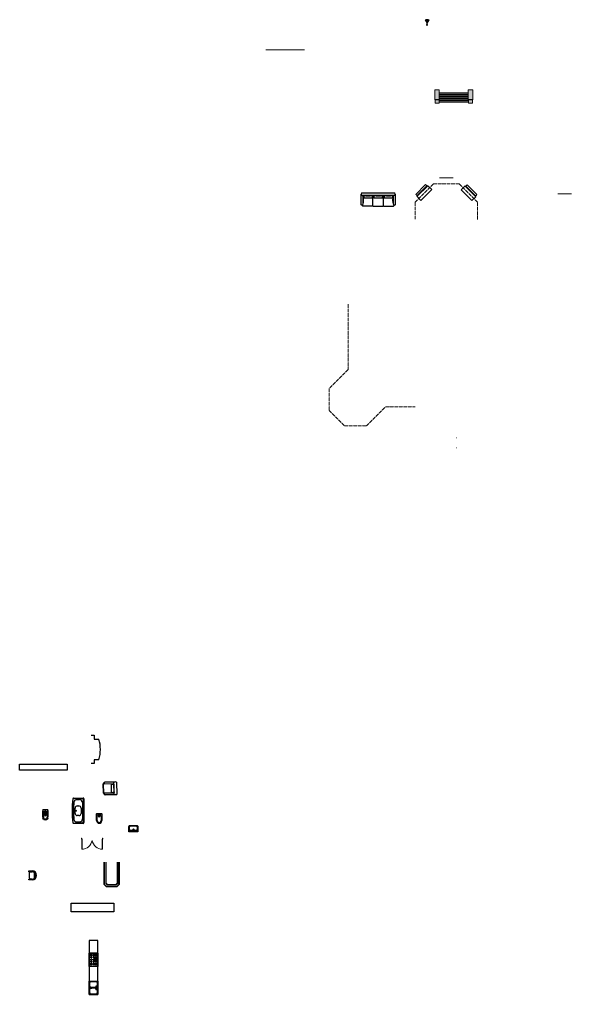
# Model space of a CAD drawing. Header units: centimetres. Extents: x -11062 to 12236, y -3130 to 12397.
# Drawn here: x 3717 to 7427, y -3023 to 3533 of the extents above; entities that cross this region are included whole.
import ezdxf

# ---------------------------------------------------------------- set-up
doc = ezdxf.new("R2010")
doc.units = ezdxf.units.CM
doc.linetypes.add('ACAD_ISO02W100', pattern=[15, 12, -3])
doc.linetypes.add('ACAD_ISO04W100', pattern=[30, 24, -3, 0, -3])
for name, color, linetype in [('fasada kuce', 25, 'Continuous'), ('namjestaj', 31, 'Continuous'), ('pomocne', 2, 'ACAD_ISO04W100'), ('prozori', 140, 'Continuous'), ('sanitarije', 7, 'Continuous'), ('visinske kote', 161, 'Continuous'), ('vrata', 130, 'Continuous'), ('zidovi', 11, 'Continuous')]:
    doc.layers.add(name, color=color, linetype=linetype)

# ---------------------------------------------------------------- blocks, each defined once
blk = doc.blocks.new('*U4')
at = {"layer": 'prozori', "lineweight": 5}
for p, q in [((0, 0), (-117, 0)), ((-111, 60), (-6, 60)), ((-111, 46), (-111, 42)), ((-10, 46), (-107, 46)), ((-10, 44), (-107, 44)), ((-10, 42), (-107, 42)), ((-6, 46), (-6, 42))]:
    blk.add_line(p, q, dxfattribs=at)
for points in [[(-107, 46), (-115, 46), (-115, 42), (-107, 42)], [(-10, 46), (-2, 46), (-2, 42), (-10, 42)]]:
    blk.add_lwpolyline(points, close=True, dxfattribs=at)
at = {"layer": 'zidovi', "lineweight": 5}
for p, q in [((-115, 42), (-117, 42)), ((-117, 42), (-117, 0)), ((-2, 42), (0, 42)), ((0, 42), (0, 0))]:
    blk.add_line(p, q, dxfattribs=at)
for points in [[(-111, 60), (-111, 50), (-111, 46)], [(-6, 60), (-6, 50), (-6, 46)]]:
    blk.add_lwpolyline(points, dxfattribs=at)
blk = doc.blocks.new('manji prozori')
at = {"layer": 'zidovi', "color": 0, "lineweight": 5, "xscale": 0.8789620268294557, "yscale": 0.8789620268294557, "zscale": 0.8789620268294557}
blk.add_blockref('*U4', (0, 0), dxfattribs=at)
blk = doc.blocks.new('kuhinjski stolac')
at = {"layer": 'namjestaj', "lineweight": 5}
for p, q in [((0.5, 21.4), (0.5, 25)), ((32.4, 19.7), (29.6, 16.8)), ((29.6, -16.8), (29.6, 16.8)), ((6, -25), (-4.5, -25)), ((0.5, -25), (0.5, -21.4)), ((32.4, -19.7), (29.6, -16.8))]:
    blk.add_line(p, q, dxfattribs=at)
at = {"layer": 'namjestaj', "ltscale": 200}
for points in [[(6, 25), (-4.5, 25, -0.414214), (-5, 25.5), (-5, 29.5, -0.414214), (-4.5, 30), (17, 30)], [(17, -25), (6, -25, -0.414214), (0, -19), (0, 19, -0.414214), (6, 25), (17, 25)], [(17, -30), (-4.5, -30, -0.414214), (-5, -29.5), (-5, -25.5)]]:
    blk.add_lwpolyline(points, format="xyb", dxfattribs=at)
for centre, radius, start, end in [((17, 0), 30, 270, 90), ((17, 0), 25, 270, 90), ((-4.5, -25.5), 0.5, 90, 180)]:
    blk.add_arc(centre, radius, start, end, dxfattribs=at)
at = {"layer": 'namjestaj', "lineweight": 5}
blk.add_arc((-5.7, 0), 42.9, 332.7354, 27.2646, dxfattribs=at)
blk = doc.blocks.new('kuhinjski stol')
at = {"layer": 'namjestaj', "ltscale": 200}
for p, q in [((-100.1, -150.8), (-100.1, 0)), ((-98.1, -150), (-98.1, 0)), ((-88.1, -145.8), (-88.1, 0)), ((-86.1, -145), (-86.1, 0)), ((-14, 0), (-14, -145)), ((-12, 0), (-12, -145.8)), ((-2, 0), (-2, -150)), ((0, 0), (0, -150.8)), ((-84.9, -166.1), (-100.1, -150.8)), ((-84, -164.1), (-98.1, -150)), ((-79.9, -154.1), (-88.1, -145.8)), ((-76.2, -152.1), (-86.1, -142.2)), ((-79.1, -152.1), (-86.1, -145)), ((-15.3, -166.1), (-84.9, -166.1)), ((-77.7, -150.7), (-84.7, -143.6)), ((-16.1, -164.1), (-84, -164.1)), ((-20.2, -154.1), (-79.9, -154.1)), ((-21.1, -152.1), (-79.1, -152.1)), ((-14, -142.2), (-23.9, -152.1)), ((-14, -145), (-21.1, -152.1)), ((-12, -145.8), (-20.2, -154.1)), ((-2, -150), (-16.1, -164.1)), ((0, -150.8), (-15.3, -166.1))]:
    blk.add_line(p, q, dxfattribs=at)
blk = doc.blocks.new('fotelja')
at = {"layer": 'namjestaj', "lineweight": 5}
for p, q in [((9.6, 42.9), (9.6, 41.9)), ((79.9, 45.6), (10.6, 43.9)), ((81, 43.6), (81, 44.6)), ((11.7, -43.9), (11.6, -42.9)), ((82.1, -43.2), (12.7, -44.9)), ((83, -41.2), (83, -42.2))]:
    blk.add_line(p, q, dxfattribs=at)
at = {"layer": 'namjestaj', "ltscale": 200}
for points in [[(8.9, -36.5), (7.9, -36.5, -0.414214), (0.7, -29.6), (-0.7, 29.6, -0.414214), (6.1, 36.8), (7.1, 36.8), (7, 40.8, -0.414214), (8, 41.9), (81, 43.6)], [(7, 41.8), (7.1, 36.8), (6.1, 36.8, 0.414214), (-0.7, 29.6), (0.7, -29.6, 0.414214), (7.9, -36.5), (8.9, -36.5)], [(72.3, 30.4), (8.3, 28.9, -0.414214), (7.3, 29.8), (7, 41.8), (81, 43.6)], [(83, -41.2), (9, -43), (8.7, -31, -0.414214), (9.7, -29.9), (73.7, -28.4)], [(83, -41.2), (10, -42.9, -0.414214), (9, -42), (8.9, -37)]]:
    blk.add_lwpolyline(points, format="xyb", dxfattribs=at)
for points in [[(74, -40), (74, -40), (72, 42)], [(74, -40), (74, -40), (72, 42)], [(90, 42.4), (92, -39.6)], [(90, 42.4), (92, -39.6)], [(9, -43), (8.9, -37)]]:
    blk.add_lwpolyline(points, dxfattribs=at)
at = {"layer": 'namjestaj', "lineweight": 5}
for centre, start, end in [((10.6, 42.9), 91.3694, 181.3694), ((80, 44.6), 1.3694, 91.3694), ((12.7, -43.9), 181.3694, 271.3694), ((82, -42.2), 271.3694, 1.3694)]:
    blk.add_arc(centre, 1, start, end, dxfattribs=at)
at = {"layer": 'namjestaj', "ltscale": 200}
for centre, radius, start, end in [((62.4, 56.2), 27.9, 253.62939, 289.1094), ((62.4, 56.2), 27.9, 253.62939, 289.1094), ((-549.5, -13.9), 605.6, 358.64052, 4.09827), ((-549.5, -13.9), 605.6, 358.64052, 4.09827), ((677, 15.5), 605.6, 178.64052, 184.09827), ((677, 15.5), 605.6, 178.64052, 184.09827), ((81.7, 14.1), 29.5, 73.60291, 109.13588), ((81.7, 14.1), 29.5, 73.60291, 109.13588), ((65.1, -54.6), 27.9, 73.62939, 109.1094), ((65.1, -54.6), 27.9, 73.62939, 109.1094), ((82.3, -11.7), 29.5, 253.60291, 289.13588), ((82.3, -11.7), 29.5, 253.60291, 289.13588)]:
    blk.add_arc(centre, radius, start, end, dxfattribs=at)
blk = doc.blocks.new('kamin')
at = {"layer": 'namjestaj', "ltscale": 200}
for p, q in [((0, 0), (20, 0)), ((20, 0), (20, -25.4)), ((20, -25.4), (52.9, -25.4)), ((52.9, -25.4), (52.9, -25.8)), ((20, -189.9), (0, -189.9)), ((52.9, -164.5), (20, -164.5)), ((20, -164.5), (20, -189.9))]:
    blk.add_line(p, q, dxfattribs=at)
blk.add_arc((-181.4, -95.2), 244.3, 343.51411, 16.48589, dxfattribs=at)
blk = doc.blocks.new('kauc')
at = {"layer": 'namjestaj', "lineweight": 5}
for p, q in [((-103.7, -83), (-104, -18)), ((-103.7, -81), (-103.7, -18)), ((102.2, -83), (102.5, -18)), ((102.2, -81), (102.2, -18)), ((-108.7, -83), (-105.7, -83)), ((107.2, -83), (104.2, -83)), ((107.7, -83), (106.9, -83))]:
    blk.add_line(p, q, dxfattribs=at)
at = {"layer": 'namjestaj', "ltscale": 200}
for p, q in [((-36.4, -87.6), (-36.4, -18)), ((34.9, -87.6), (34.9, -18))]:
    blk.add_line(p, q, dxfattribs=at)
for points in [[(-112.3, 0), (112.3, 0)], [(-30.3, -18), (-30.3, -18), (-112.3, -18)], [(41, -18), (41, -18), (-41, -18)], [(112.3, -18), (112.3, -18), (30.3, -18)]]:
    blk.add_lwpolyline(points, dxfattribs=at)
for points in [[(-36.4, -87.6, -0.263265), (-42.4, -91), (-101.7, -91, -0.414214), (-108.7, -84), (-108.7, -83), (-111.7, -83, -0.414214), (-113.7, -81), (-113.7, -9)], [(113.7, -9), (113.7, -81, -0.414214), (111.7, -83), (107.7, -83)], [(-36.4, -87.6, 0.263265), (-30.4, -91), (28.9, -91, 0.263265), (34.9, -87.6)], [(34.9, -87.6, 0.263265), (40.9, -91), (100.2, -91, 0.414214), (107.2, -84), (107.2, -83)]]:
    blk.add_lwpolyline(points, format="xyb", dxfattribs=at)
for centre, radius, start, end in [((-84.2, -9), 29.5, 162.23352, 197.76648), ((84.2, -9), 29.5, 342.23352, 17.76648), ((-68.5, 586.3), 605.6, 266.18884, 273.03358), ((-123.4, -28.5), 27.9, 342.26, 20.60362), ((-68, 585), 605.6, 267.27112, 272.72888), ((-68, -641.9), 605.6, 87.27112, 92.72888), ((-12.6, -28.5), 27.9, 159.29765, 197.74), ((-55.6, -28.3), 27.9, 342.26, 21.68159), ((-0.4, 586.5), 605.6, 267.24712, 272.79537), ((-0.2, 585.1), 605.6, 267.27112, 272.72888), ((-0.2, -641.8), 605.6, 87.27112, 92.72888), ((55.2, -28.3), 27.9, 158.31841, 197.74), ((13.5, -28.1), 27.9, 342.26, 21.20325), ((68.9, 586.1), 605.6, 267.24901, 272.75099), ((68.9, 585.4), 605.6, 267.27112, 272.72888), ((68.9, -641.5), 605.6, 87.27112, 92.72888), ((124.3, -28.1), 27.9, 158.79675, 197.74)]:
    blk.add_arc(centre, radius, start, end, dxfattribs=at)
at = {"layer": 'namjestaj', "lineweight": 5}
for centre, radius, start, end in [((-196.1, -50.9), 97.8, 340.7972, 19.67342), ((194.6, -50.9), 97.8, 160.32658, 199.2028), ((-105.7, -81), 2, 270, 0), ((104.2, -81), 2, 180, 270)]:
    blk.add_arc(centre, radius, start, end, dxfattribs=at)
blk = doc.blocks.new('kuhinja')
at = {"layer": 'namjestaj', "ltscale": 200}
for p, q in [((-60, 363), (-60, 0)), ((0, 363), (-60, 363)), ((0, 0), (0, 363)), ((-60, 189), (-60, 279)), ((-60, 279), (0, 279)), ((0, 279), (-60, 279)), ((0, 279), (0, 189)), ((0, 189), (-60, 189)), ((-60, 0), (-60, 90)), ((-60, 90), (0, 90)), ((-58.5, 3.5), (-58.5, 86.5)), ((-56.5, 88.5), (-3.5, 88.5)), ((-7.7, 85), (-7.7, 85)), ((-1.5, 86.5), (-1.5, 3.5)), ((0, 90), (0, 0)), ((-60, 0), (0, 0)), ((0, 0), (-60, 0)), ((-3.5, 1.5), (-56.5, 1.5)), ((-51.7, 50), (-51.7, 50)), ((-51.7, 5.2), (-51.7, 5.2))]:
    blk.add_line(p, q, dxfattribs=at)
at = {"layer": 'namjestaj', "linetype": 'ACAD_ISO02W100', "ltscale": 3}
for p, q in [((0, 264), (-60, 264)), ((-45, 279), (-45, 189)), ((-30, 279), (-30, 189)), ((-15, 279), (-15, 189)), ((0, 249), (-60, 249)), ((0, 234), (-60, 234)), ((0, 219), (-60, 219)), ((0, 204), (-60, 204))]:
    blk.add_line(p, q, dxfattribs=at)
at = {"layer": 'namjestaj', "ltscale": 200}
for centre, radius in [((-45, 264), 7), ((-15, 264), 7), ((-45, 204), 7), ((-45, 234), 4), ((-15, 234), 10), ((-15, 204), 7)]:
    blk.add_circle(centre, radius, dxfattribs=at)
at = {"layer": 'namjestaj', "lineweight": 30, "ltscale": 200}
for centre, radius in [((-10.4, 34), 3), ((-9.8, 55.9), 3), ((-10.4, 34), 2), ((-9.8, 55.9), 2)]:
    blk.add_circle(centre, radius, dxfattribs=at)
at = {"layer": 'namjestaj', "ltscale": 200}
for centre, radius, start, end in [((-56.5, 86.5), 2, 90, 180), ((10.7, 67.5), 67, 167.5, 192.5), ((-51.7, 82), 3, 90, 180), ((-29.7, -82.1), 168.5, 82.5, 97.5), ((-7.7, 82), 3, 0, 90), ((-70.1, 67.5), 67, 347.5, 12.5), ((-3.5, 86.5), 2, 0, 90), ((-56.5, 3.5), 2, 180, 270), ((10.7, 22.7), 67, 167.5, 192.5), ((-51.7, 53), 3, 180, 270), ((-51.7, 37.2), 3, 90, 180), ((-51.7, 8.2), 3, 180, 270), ((-29.7, 217.1), 168.5, 262.5, 277.5), ((-29.7, -126.9), 168.5, 82.5, 97.5), ((-29.7, 172.3), 168.5, 262.5, 277.5), ((-7.7, 53), 3, 270, 0), ((-7.7, 37.2), 3, 0, 90), ((-7.7, 8.2), 3, 270, 0), ((-70.1, 22.7), 67, 347.5, 12.5), ((-3.5, 3.5), 2, 270, 0)]:
    blk.add_arc(centre, radius, start, end, dxfattribs=at)
blk = doc.blocks.new('kada')
at = {"layer": 'sanitarije', "ltscale": 200}
for p, q in [((-75, 80), (-75, 80)), ((-70, 85), (-5, 85)), ((-49.7, 75), (-30, 75)), ((0, 80), (0, -80)), ((-60.1, -17.5), (-60.1, 17.5)), ((-45.1, 32.5), (-35.1, 32.5)), ((-20.1, 17.5), (-20.1, -17.5)), ((-10, 55), (-10, -55)), ((-35.1, -32.5), (-45.1, -32.5)), ((-5, -85), (-70, -85)), ((-47.9, -74.9), (-28.2, -74.9))]:
    blk.add_line(p, q, dxfattribs=at)
at = {"layer": 'sanitarije', "lineweight": 5}
for p, q in [((-33.4, 80.3), (-9.1, 80.3)), ((-6.1, 77.3), (-6.1, -77)), ((-9, -80), (-32.2, -80.3))]:
    blk.add_line(p, q, dxfattribs=at)
at = {"layer": 'sanitarije', "ltscale": 200}
for radius in [3, 2]:
    blk.add_circle((-53.8, 0), radius, dxfattribs=at)
for centre, radius, start, end in [((499.4, 0), 580, 172.07151, 188.06593), ((-70, 80), 5, 90, 180), ((-47.9, 55.1), 20, 95.20175, 168.50591), ((-30, 55), 20, 0, 90), ((-5, 80), 5, 0, 90), ((499.4, 0), 570, 174.05164, 185.91345), ((-45.1, 17.5), 15, 90, 180), ((-35.1, 17.5), 15, 0, 90), ((-47.9, -54.9), 20, 180, 180.49385), ((-47.9, -54.9), 20, 190.96608, 270), ((-45.1, -17.5), 15, 180, 270), ((-35.1, -17.5), 15, 270, 0), ((-30, -55), 20, 275.20175, 0), ((-70, -80), 5, 195.99442, 270), ((-5, -80), 5, 270, 0)]:
    blk.add_arc(centre, radius, start, end, dxfattribs=at)
at = {"layer": 'sanitarije', "lineweight": 5}
for centre, radius, start, end in [((26.2, 0.4), 99.6, 121.91472, 131.54188), ((-9.1, 77.3), 3, 0, 90), ((61.5, 1), 140.8, 156.56855, 203.18267), ((26.2, 0.4), 99.6, 164.81436, 195.08275), ((26.2, 0.4), 99.6, 229.12797, 239.02194), ((26.2, 0.4), 99.6, 229.12797, 229.53788), ((-9.1, -77), 3, 270.6306, 0)]:
    blk.add_arc(centre, radius, start, end, dxfattribs=at)
blk = doc.blocks.new('ulaz u kucu')
at = {"lineweight": 5}
h = blk.add_hatch(color=256, dxfattribs=at)
h.set_gradient(color1=(128, 128, 128), tint=1, name='CYLINDER')
h.paths.add_polyline_path([(97.5, -3), (-97.5, -3), (-97.5, -12), (97.5, -12)])
h.paths.add_polyline_path([(97.5, -15), (-97.5, -15), (-97.5, -24), (97.5, -24)])
h.paths.add_polyline_path([(97.5, -27), (-97.5, -27), (-97.5, -36), (97.5, -36)])
h.paths.add_polyline_path([(97.5, -39), (-97.5, -39), (-97.5, -45), (-97.5, -45.5, -0.414214), (-99, -47), (-99, -48), (99, -48), (99, -47, -0.414214), (97.5, -45.5), (97.5, -45)])
h.paths.add_polyline_path([(99, -51), (-99, -51), (-99, -60), (99, -60)])
h.paths.add_polyline_path([(-97.5, 20), (-127.5, 20), (-127.5, -45), (-97.5, -45)])
h.paths.add_polyline_path([(127.5, 20), (97.5, 20), (97.5, 0), (97.5, -45), (127.5, -45)])
h.paths.add_polyline_path([(127.5, -45), (97.5, -45), (97.5, -45.5, 0.414214), (99, -47), (126, -47, 0.414214), (127.5, -45.5)])
h.paths.add_polyline_path([(-97.5, -45.5), (-97.5, -45), (-127.5, -45), (-127.5, -45.5, 0.414214), (-126, -47), (-99, -47, 0.414214)])
h = blk.add_hatch(color=256, dxfattribs=at)
h.set_gradient(color1=(255, 255, 255), tint=1, name='CYLINDER')
h.paths.add_polyline_path([(97.5, 0), (-97.5, 0), (-97.5, -3), (97.5, -3)])
h.paths.add_polyline_path([(97.5, -12), (-97.5, -12), (-97.5, -15), (97.5, -15)])
h.paths.add_polyline_path([(97.5, -24), (-97.5, -24), (-97.5, -27), (97.5, -27)])
h.paths.add_polyline_path([(97.5, -36), (-97.5, -36), (-97.5, -39), (97.5, -39)])
h.paths.add_polyline_path([(99, -48), (-99, -48), (-99, -51), (99, -51)])
h.paths.add_polyline_path([(99, -60), (-99, -60), (-99, -63), (99, -63)])
h.paths.add_polyline_path([(-99, -47), (-126, -47), (-126, -70), (-99, -70)])
h.paths.add_polyline_path([(126, -47), (99, -47), (99, -70), (126, -70)])
h.paths.add_polyline_path([(127.5, -45.5), (127.5, -45), (97.5, -45), (97.5, -45.5, 0.414214), (99, -47), (126, -47, 0.414214)])
h.paths.add_polyline_path([(-97.5, -45.5), (-97.5, -45), (-127.5, -45), (-127.5, -45.5, 0.414214), (-126, -47), (-99, -47, 0.414214)])
at = {"layer": 'vrata', "lineweight": 5}
for p, q in [((-127.5, 20), (-127.5, -45)), ((-127.5, 20), (-97.5, 20)), ((-97.5, 20), (-97.5, -45)), ((-97.5, 20), (-97.5, 0)), ((-97.5, 0), (97.5, 0)), ((-97.5, 0), (-97.5, -3)), ((97.5, 0), (97.5, 20)), ((97.5, 20), (127.5, 20)), ((97.5, -45), (97.5, 0)), ((127.5, 20), (127.5, -45)), ((-97.5, -45), (-127.5, -45)), ((-127.5, -45.5), (-127.5, -45)), ((-99, -47), (-126, -47)), ((-126, -47), (-126, -70)), ((-99, -47), (-99, -70)), ((-99, -48), (99, -48)), ((-99, -51), (99, -51)), ((-99, -60), (99, -60)), ((-99, -63), (99, -63)), ((-97.5, -3), (97.5, -3)), ((-97.5, -3), (-97.5, -15)), ((-97.5, -12), (97.5, -12)), ((-97.5, -15), (97.5, -15)), ((-97.5, -24), (97.5, -24)), ((-97.5, -27), (97.5, -27)), ((-97.5, -36), (97.5, -36)), ((-97.5, -39), (97.5, -39)), ((-97.5, -45), (-97.5, -45.5)), ((127.5, -45), (97.5, -45)), ((97.5, -45), (97.5, -45.5)), ((99, -47), (126, -47)), ((99, -47), (99, -70)), ((126, -47), (126, -70)), ((127.5, -45.5), (127.5, -45)), ((-99, -70), (-126, -70)), ((126, -70), (99, -70))]:
    blk.add_line(p, q, dxfattribs=at)
for centre, start, end in [((-126, -45.5), 180, 270), ((-99, -45.5), 270, 0), ((99, -45.5), 180, 270), ((126, -45.5), 270, 0)]:
    blk.add_arc(centre, 1.5, start, end, dxfattribs=at)

msp = doc.modelspace()

# ---------------------------------------------------------------- linework, layer by layer
at = {"layer": 'fasada kuce', "lineweight": 5}
for p, q in [((6469.94, 3530.33), (6442.77, 3530.33)), ((6442.77, 3530.33), (6456.11, 3508.6)), ((6442.77, 3530.33), (6447.96, 3524.9)), ((6447.96, 3524.9), (6464.75, 3524.9)), ((6454.63, 3508.6), (6458.09, 3508.6)), ((6454.63, 3508.6), (6454.63, 3492.55)), ((6454.63, 3497.44), (6458.09, 3497.44)), ((6454.63, 3492.55), (6458.09, 3492.55)), ((6456.11, 3508.6), (6469.94, 3530.33)), ((6456.11, 3530.33), (6456.11, 3510.16)), ((6456.11, 3530.33), (6456.11, 3508.6)), ((6458.09, 3492.55), (6458.09, 3508.6)), ((6464.75, 3524.9), (6467.57, 3530.33))]:
    msp.add_line(p, q, dxfattribs=at)
msp.add_circle((6456.6, 3524.9), 4.52, dxfattribs=at)
for centre, radius, start, end in [((6456.53, 3503.17), 30.29, 63.726722, 116.865584), ((6454.63, 3497.44), 2.14, 90, 270), ((6458.09, 3497.44), 2.14, 270, 90)]:
    msp.add_arc(centre, radius, start, end, dxfattribs=at)
at = {"layer": 'namjestaj', "ltscale": 200}
for points in [[(3716.72, -1475.18), (4036.72, -1475.18), (4036.72, -1515.18), (3716.72, -1515.18)], [(4064.4, -2408.3), (4350.4, -2408.3), (4350.4, -2468.3), (4064.4, -2468.3)]]:
    msp.add_lwpolyline(points, close=True, dxfattribs=at)
at = {"layer": 'pomocne', "lineweight": 5}
for points in [[(6796.07, 2188.31), (6795.95, 2304.38), (6672.95, 2427.37), (6498.84, 2427.37), (6375.84, 2304.38), (6375.84, 2188.31)], [(5925.86, 1618.31), (5925.86, 1179.2), (5797.92, 1051.27), (5797.92, 904.32), (5901.9, 800.35), (6048.85, 800.35), (6176.78, 928.28), (6375.84, 928.28)]]:
    msp.add_lwpolyline(points, dxfattribs=at)
at = {"layer": 'sanitarije', "lineweight": 5}
msp.add_line((3908.15, -1779.93), (3873.15, -1779.93), dxfattribs=at)
at = {"layer": 'sanitarije', "ltscale": 200}
for p, q in [((3875.97, -1799.44), (3905.11, -1799.44)), ((4460.3, -1917.16), (4503.8, -1917.16))]:
    msp.add_line(p, q, dxfattribs=at)
for points in [[(3905.65, -1779.93), (3905.65, -1790.93, -0.4142136), (3901.65, -1794.93), (3879.65, -1794.93, -0.4142136), (3875.65, -1790.93), (3875.65, -1779.93)], [(4460.15, -1886.16), (4504.15, -1886.16, -0.4142136), (4512.15, -1894.16), (4512.15, -1929.16), (4452.15, -1929.16), (4452.15, -1894.16, -0.4142136)], [(4464.15, -1890.16), (4500.15, -1890.16, -0.4142136), (4508.15, -1898.16), (4508.15, -1917.16, -0.4142136), (4500.15, -1925.16), (4464.15, -1925.16, -0.4142136), (4456.15, -1917.16), (4456.15, -1898.16, -0.4142136)]]:
    msp.add_lwpolyline(points, format="xyb", close=True, dxfattribs=at)
for points in [[(3886.4, -1820.36, -0.2741181), (3884.71, -1818.71, -0.2741181)], [(3896.22, -1818.44, -0.3314131), (3894.22, -1820.41)], [(4234.78, -1854.1), (4234.78, -1810.1, -0.4142136), (4239.78, -1805.1), (4264.78, -1805.1, -0.4142136), (4269.78, -1810.1), (4269.78, -1854.1)], [(4239.78, -1854.1), (4239.78, -1824.1, -0.4142136), (4244.78, -1819.1), (4259.78, -1819.1, -0.4142136), (4264.78, -1824.1), (4264.78, -1854.1)], [(3881.78, -1846.83, -0.3137211), (3873.38, -1839.08, -0.3137211)], [(3881.91, -1842.09, -0.2741181), (3878.26, -1838.53, -0.2741181)], [(3903.07, -1837.95, -0.3314131), (3898.76, -1842.19)], [(3908.15, -1836.93, -0.3756629), (3899.48, -1846.84)]]:
    msp.add_lwpolyline(points, format="xyb", dxfattribs=at)
for centre, radius in [((3882.45, -1803.11), 1), ((3890, -1787.07), 2), ((3898.5, -1803.11), 1), ((4243.82, -1812.77), 2), ((4260.86, -1812.77), 2), ((4482.15, -1912.57), 3), ((4482.15, -1912.57), 2), ((4482.15, -1921.33), 1.5)]:
    msp.add_circle(centre, radius, dxfattribs=at)
for centre, radius, start, end in [((4144.22, -1808.43), 272.56, 173.998032, 186.458216), ((4144.22, -1808.43), 272.56, 173.998032, 177.22877), ((3875.97, -1795.44), 4, 177.22877, 270), ((3890.36, -1822.18), 16.86, 34.210381, 144.535757), ((4144.16, -1808.74), 267.56, 180.784793, 186.392668), ((4008.06, -1804.89), 124.12, 180.784793, 186.392668), ((3890.44, -1799.04), 21.7, 259.291322, 280.040647), ((3890, -1787.07), 3, 0, 180), ((3703.92, -1802.49), 192.96, 355.258258, 358.773015), ((3569.51, -1809.04), 334.81, 355.047261, 359.373069), ((3905.11, -1795.44), 4, 270, 2.263825), ((3576.65, -1808.43), 332.72, 355.086103, 4.913897), ((3576.65, -1808.43), 332.72, 2.263825, 4.913897), ((3890.64, -1795.93), 51.66, 259.155095, 279.845419), ((3890.6, -1796.12), 46.79, 259.291322, 280.040647), ((4252.28, -1854.1), 17.5, 180, 0), ((4252.28, -1854.1), 12.5, 180, 0), ((4461.16, -1912.14), 5.09, 189.781371, 260.218629), ((4503.31, -1911.76), 5.42, 275.179519, 333.032738)]:
    msp.add_arc(centre, radius, start, end, dxfattribs=at)
msp.add_ellipse((4252.1, -1820.72), major_axis=(0, -10.39), ratio=0.3000373, dxfattribs=at)
at = {"layer": 'visinske kote', "lineweight": 5}
msp.add_line((5632.95, 3329.3), (5373.55, 3329.3), dxfattribs=at)
at = {"layer": 'vrata', "lineweight": 5}
for p, q in [((6539.83, 2468.37), (6631.83, 2468.37)), ((4134.93, -1979.07), (4136.93, -1979.07)), ((4136.95, -2046.04), (4136.95, -1979.07))]:
    msp.add_line(p, q, dxfattribs=at)
for points in [[(4132.95, -1971.07), (4134.95, -1971.07), (4134.95, -1979.07), (4132.95, -1979.07)], [(4276.94, -1971.07), (4274.94, -1971.07), (4274.94, -1979.07), (4276.94, -1979.07)]]:
    msp.add_lwpolyline(points, close=True, dxfattribs=at)
for points in [[(4134.95, -1979.07), (4134.95, -2044.07), (4134.95, -2046.07)], [(4274.94, -2046.07), (4274.94, -2044.07), (4274.94, -1979.07), (4272.94, -1979.07)], [(4272.94, -2046.07), (4272.94, -2044.07), (4272.94, -1979.07)]]:
    msp.add_lwpolyline(points, dxfattribs=at)
for centre, start, end in [((4134.98, -1975.02), 269.980479, 349.990234), ((4274.91, -1975.02), 190.009766, 270.019521)]:
    msp.add_arc(centre, 71.05, start, end, dxfattribs=at)
at = {"layer": 'zidovi', "color": 0, "lineweight": 5}
for p, q in [((7335.27, 2361.09), (7427.27, 2361.09)), ((6653.89, 719.25), (6653.91, 719.25)), ((6655.91, 719.25), (6653.91, 719.25)), ((6653.89, 652.25), (6655.89, 652.25))]:
    msp.add_line(p, q, dxfattribs=at)

# ---------------------------------------------------------------- block references
at = {"layer": 'namjestaj', "lineweight": 5}
for name, p in [('kauc', (6128.22, 2368.69)), ('kamin', (4197.75, -1280.13)), ('fotelja', (4279.65, -1637.86)), ('kuhinjski stol', (4386.32, -2132.82)), ('kuhinjski stolac', (3784.96, -2222.66)), ('kuhinja', (4243.92, -3023.32))]:
    msp.add_blockref(name, p, dxfattribs=at)
at = {"layer": 'sanitarije', "lineweight": 5}
msp.add_blockref('kada', (4150.2, -1787.55), dxfattribs=at)
at = {"layer": 'vrata', "lineweight": 5}
msp.add_blockref('ulaz u kucu', (6636.25, 3040.82), dxfattribs=at)
at = {"layer": 'zidovi', "color": 0, "lineweight": 5}
for p, rotation in [((6487.96, 2389.34), 45), ((6758.14, 2315.27), 315)]:
    msp.add_blockref('manji prozori', p, dxfattribs=dict(at, rotation=rotation))

doc.saveas('drawing.dxf')
